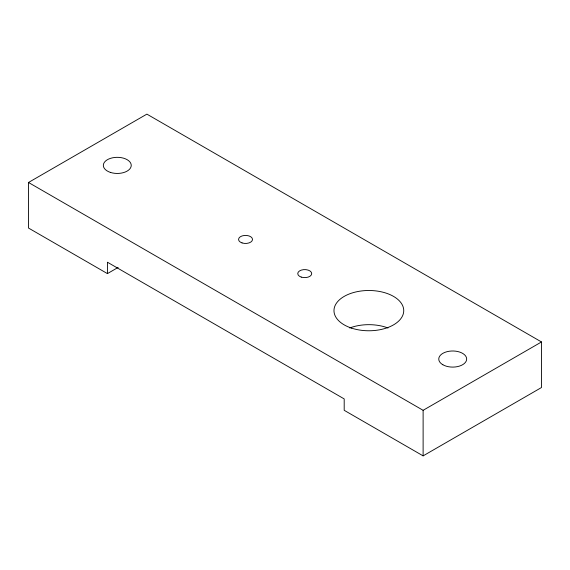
<?xml version="1.0" encoding="UTF-8"?>
<svg xmlns="http://www.w3.org/2000/svg" width="570" height="570" viewBox="0 0 570 570"><rect width="100%" height="100%" fill="white"/><g stroke="black" fill="none" stroke-linecap="round" stroke-linejoin="round"><path stroke-width="0.85" d="M107.424 273.607L28.5 228.043L28.5 182.478L146.882 114.128L541.5 341.957L541.5 387.522L423.118 455.872L344.195 410.307L344.195 398.915L107.424 262.214L107.424 273.607L118.14 267.423M28.5 182.478L423.118 410.307L541.5 341.957M423.118 410.307L423.118 455.872M349.695 327.978A34.877 20.135 0 0 1 388.013 327.978M110.309 172.368A13.951 8.058 0 0 0 131.243 165.393A13.951 8.058 0 0 0 110.309 158.41A13.951 8.058 0 0 0 110.309 172.368M442.847 364.743A13.951 8.058 0 0 0 466.189 361.131A13.951 8.058 0 0 0 449.103 351.262A13.951 8.058 0 0 0 442.847 364.743M351.419 328.071A34.877 20.135 0 0 0 403.738 310.629A34.877 20.135 0 0 0 351.419 293.194A34.877 20.135 0 0 0 351.419 328.071M301.245 277.098A6.975 4.026 0 0 0 311.704 273.607A6.975 4.026 0 0 0 301.245 270.123A6.975 4.026 0 0 0 301.245 277.098M242.051 242.92A6.975 4.026 0 0 0 252.517 239.436A6.975 4.026 0 0 0 242.051 235.944A6.975 4.026 0 0 0 242.051 242.92"/></g></svg>
